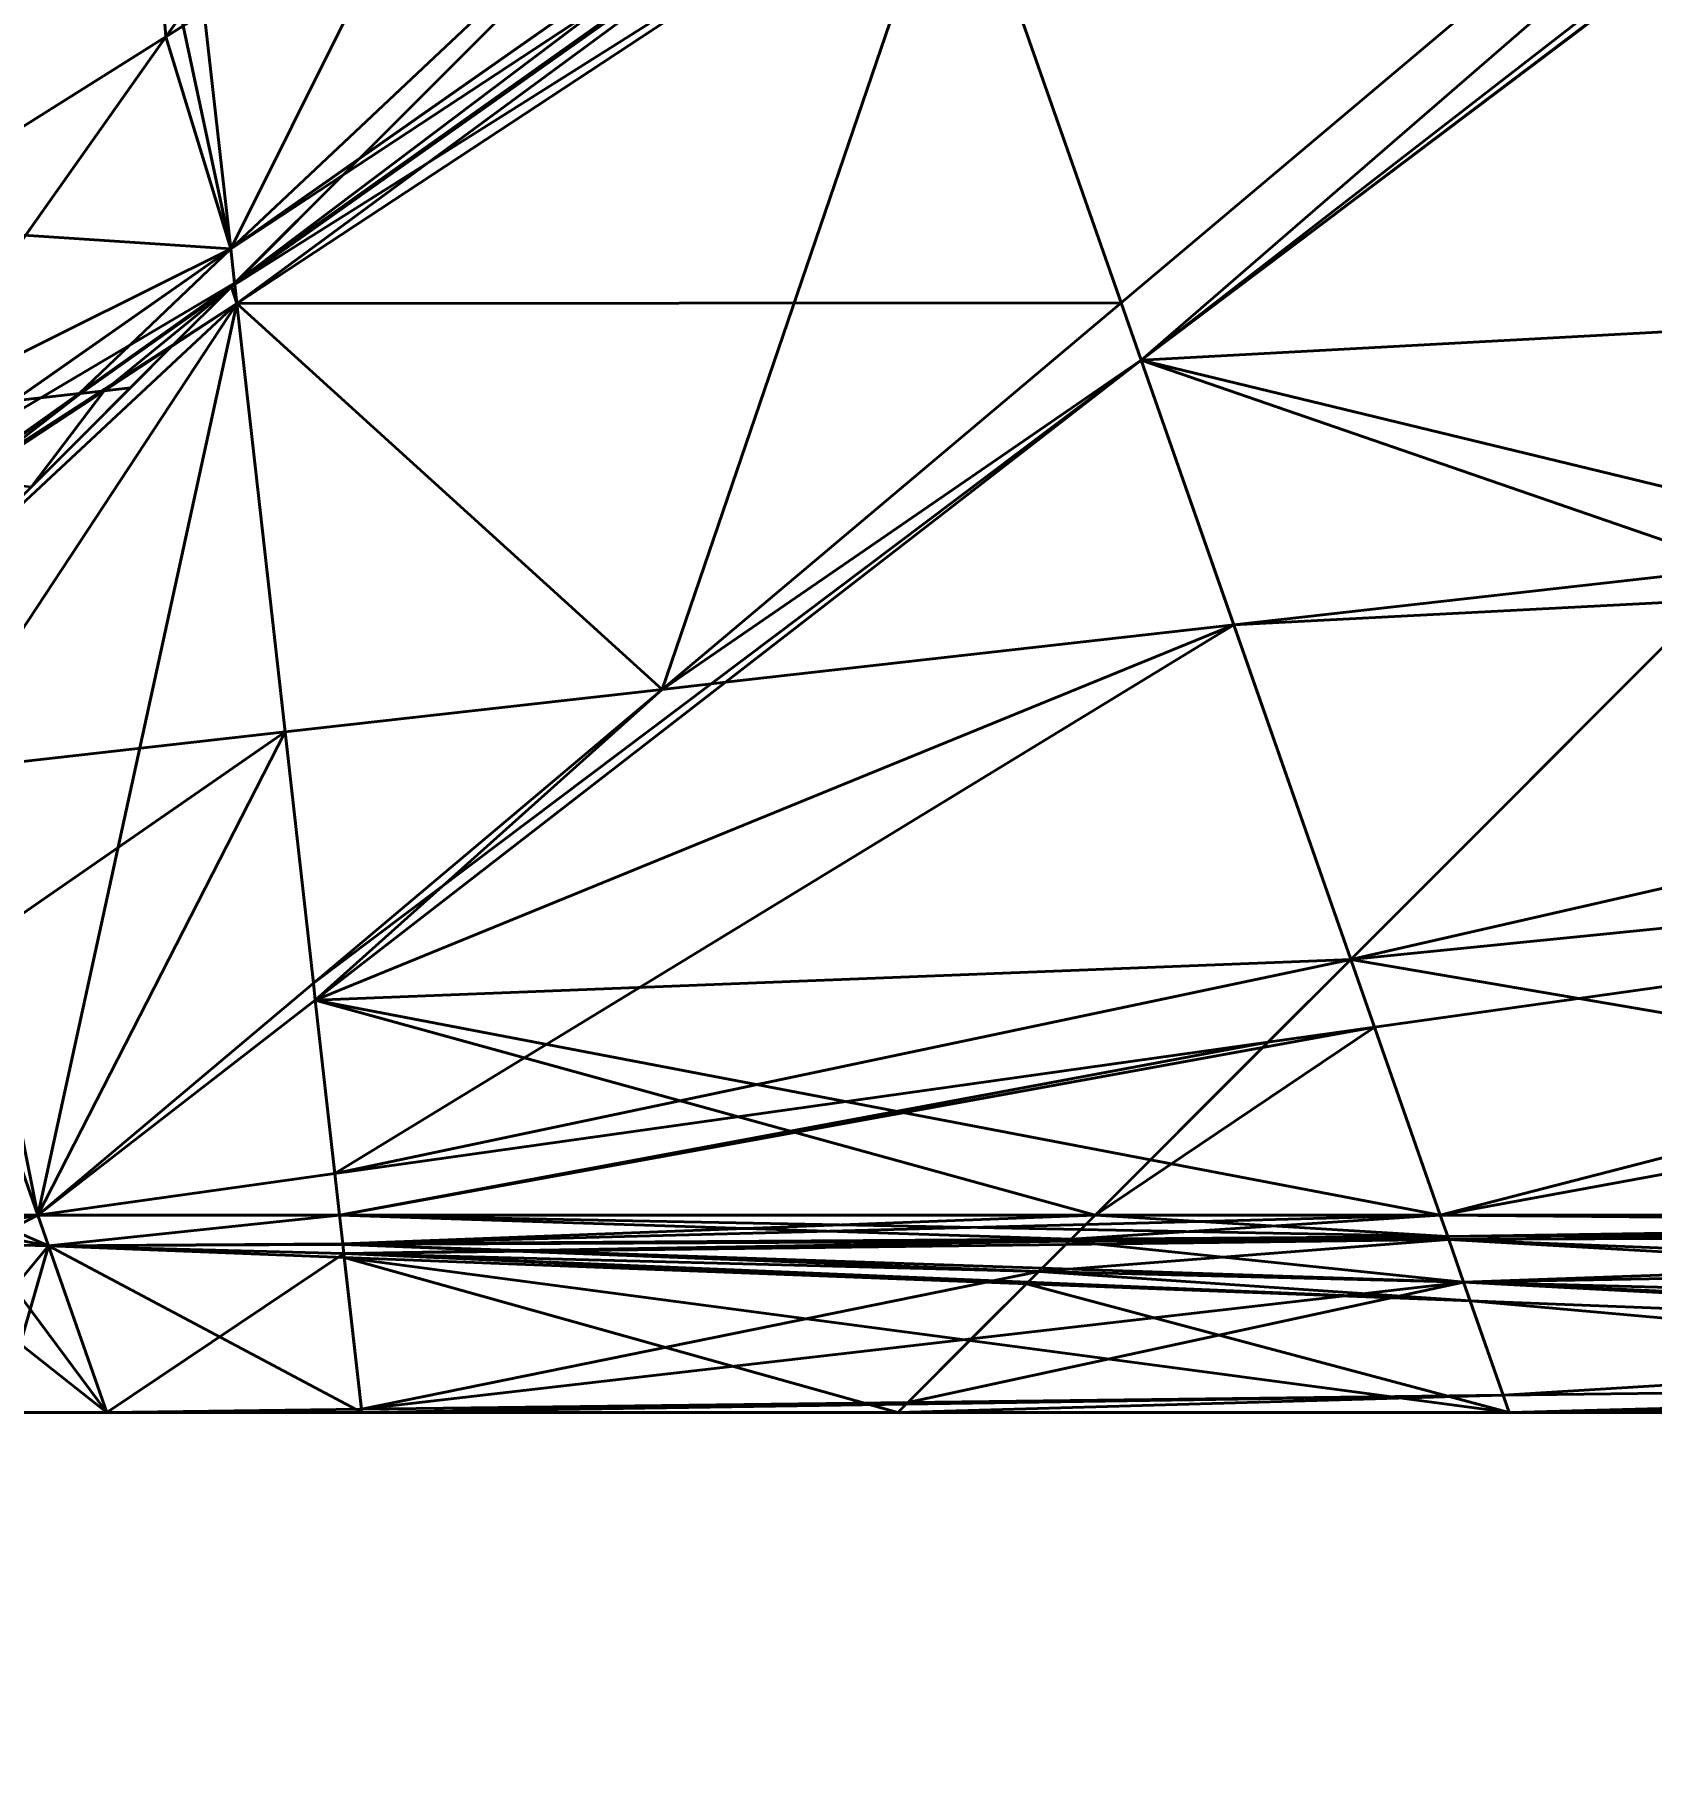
# Model space of a CAD drawing. Header units: millimetres. Extents: x -142 to 149, y -148 to 106.
# Drawn here: x -84 to -34.8, y -95.6 to -43.1 of the extents above; entities that cross this region are included whole.
import ezdxf
from ezdxf.enums import TextEntityAlignment as Align

# ---------------------------------------------------------------- set-up
doc = ezdxf.new("R2010")
doc.units = ezdxf.units.MM
doc.layers.add('M-BASE', color=7, linetype='Continuous', lineweight=35, true_color=0xbdc8d0)
doc.layers.add('M-DIMENSION', color=7, linetype='Continuous', lineweight=15, true_color=0x6fc2b4)
doc.dimstyles.get("Standard").update_dxf_attribs({"dimtxt": 5, "dimasz": 5, "dimexe": 0.18, "dimexo": 0.0625, "dimgap": 1, "dimtad": 0, "dimtih": 1, "dimtoh": 1, "dimzin": 0, "dimdsep": 46, "dimcen": 0.09, "dimadec": 0, "dimazin": 0, "dimtfac": 1, "dimtdec": 4, "dimtofl": 0, "dimtmove": 0, "dimatfit": 3, "dimfxl": 1, "dimtolj": 1, "dimtzin": 0, "dimarcsym": 0})

# ---------------------------------------------------------------- blocks, each defined once
blk = doc.blocks.new('*D1')
at = {"layer": 'M-DIMENSION'}
for p, q in [((-120, -86.5), (-120, -120)), ((120, -86.5), (120, -120)), ((-120, -116), (-115, -114.6)), ((120, -116), (115, -114.6)), ((-120, -116), (120, -116)), ((-120, -116), (-115, -117.4)), ((120, -116), (115, -117.4))]:
    blk.add_line(p, q, dxfattribs=at)
blk.add_text('240', height=5, dxfattribs=at).set_placement((0, -113.5), align=Align.CENTER)

msp = doc.modelspace()

# ---------------------------------------------------------------- linework, layer by layer
at = {"layer": 'M-BASE'}
for points in [[(-79.485, -42.81, 12), (-101.362, 59.776, 12), (-89.121, -48.865, 12)], [(-55.971, -36.848), (45.362, 29.863), (-50.938, -51.232)], [(-50.938, -51.232, 12), (45.362, 29.863, 12), (-55.971, -36.848, 12)], [(-50.327, -52.978), (-50.938, -51.232), (45.362, 29.863)], [(45.362, 29.863, 12), (-50.938, -51.232, 12), (-50.327, -52.978, 12)], [(45.362, 29.863), (49.037, 24.014), (-50.327, -52.978)], [(-50.327, -52.978, 12), (49.037, 24.014, 12), (45.362, 29.863, 12)], [(-50.327, -52.978), (49.037, 24.014), (49.904, 22.634)], [(49.2, 21.929, 12), (49.037, 24.014, 12), (-50.327, -52.978, 12)], [(49.904, 22.634), (-24.3, -51.571), (-50.327, -52.978)], [(-50.327, -52.978, 12), (-30.508, -57.779, 12), (49.2, 21.929, 12)], [(-88.882, -48.714), (-91.173, -30.657), (-82.852, -6.877)], [(-82.852, -6.877), (-87.376, -47.768), (-88.882, -48.714)], [(-80.009, -43.139), (-87.376, -47.768), (-82.852, -6.877)], [(-82.852, -6.877), (-78.937, -41.625), (-80.009, -43.139)], [(-58.083, -30.812), (-78.039, -49.592), (-72.452, -38.391)], [(-58.083, -30.812), (-74.105, -46.834), (-78.039, -49.592)], [(-58.083, -30.812), (-56.736, -34.661), (-74.105, -46.834)], [(-78.849, -42.41, 12), (-78.039, -49.592, 12), (-56.736, -34.661, 12)], [(-56.476, -35.405, 12), (-56.736, -34.661, 12), (-78.039, -49.592, 12)], [(-77.873, -50.602), (-74.105, -46.834), (-56.736, -34.661)], [(-56.736, -34.661), (-56.476, -35.405), (-77.873, -50.602)], [(-78.039, -49.592, 12), (-77.922, -50.637, 12), (-56.476, -35.405, 12)], [(-56.444, -35.495, 12), (-56.476, -35.405, 12), (-77.922, -50.637, 12)], [(-77.922, -50.637, 12), (-77.917, -50.676, 12), (-56.444, -35.495, 12)], [(-77.873, -50.602), (-56.444, -35.495), (-77.917, -50.676)], [(-77.852, -51.253), (-77.917, -50.676), (-56.444, -35.495)], [(-55.971, -36.848, 12), (-56.444, -35.495, 12), (-77.917, -50.676, 12)], [(-77.873, -50.602), (-56.476, -35.405), (-56.444, -35.495)], [(-56.444, -35.495), (-55.971, -36.848), (-77.852, -51.253)], [(-77.917, -50.676, 12), (-77.852, -51.253, 12), (-55.971, -36.848, 12)], [(-64.908, -62.997), (-77.852, -51.253), (-55.971, -36.848)], [(-50.938, -51.232, 12), (-55.971, -36.848, 12), (-77.852, -51.253, 12)], [(-55.971, -36.848), (-50.938, -51.232), (-64.908, -62.997)], [(-72.452, -38.391), (-78.039, -49.592), (-78.849, -42.41)], [(-80.009, -43.139), (-78.937, -41.625), (-78.849, -42.41)], [(-80.009, -43.139), (-78.849, -42.41), (-78.039, -49.592)], [(-79.485, -42.81, 12), (-78.039, -49.592, 12), (-78.849, -42.41, 12)], [(-78.039, -49.592, 12), (-79.485, -42.81, 12), (-89.121, -48.865, 12)], [(-87.376, -47.768), (-80.009, -43.139), (-88.134, -54.614)], [(-78.039, -49.592), (-88.134, -54.614), (-80.009, -43.139)], [(-77.922, -50.637), (-78.039, -49.592), (-74.105, -46.834)], [(-74.105, -46.834), (-77.873, -50.602), (-77.922, -50.637)], [(-89.121, -48.865, 12), (-88.234, -56.737, 12), (-78.039, -49.592, 12)], [(-77.922, -50.637, 12), (-78.039, -49.592, 12), (-88.234, -56.737, 12)], [(-78.039, -49.592), (-84.644, -54.22), (-88.134, -54.614)], [(-82.651, -53.996), (-84.644, -54.22), (-78.039, -49.592)], [(-78.039, -49.592), (-77.922, -50.637), (-82.651, -53.996)], [(-88.234, -56.737, 12), (-88.107, -57.871, 12), (-77.922, -50.637, 12)], [(-77.917, -50.676, 12), (-77.922, -50.637, 12), (-88.107, -57.871, 12)], [(-88.107, -57.871, 12), (-88.106, -57.878, 12), (-77.917, -50.676, 12)], [(-77.852, -51.253, 12), (-77.917, -50.676, 12), (-88.106, -57.878, 12)], [(-82.607, -53.991), (-82.651, -53.996), (-77.922, -50.637)], [(-77.922, -50.637), (-78.017, -50.746), (-82.607, -53.991)], [(-81.889, -53.91), (-82.607, -53.991), (-78.017, -50.746)], [(-78.017, -50.746), (-79.817, -52.546), (-81.889, -53.91)], [(-77.852, -51.253), (-79.817, -52.546), (-78.017, -50.746)], [(-77.922, -50.637), (-77.92, -50.649), (-78.017, -50.746)], [(-77.917, -50.676), (-78.017, -50.746), (-77.92, -50.649)], [(-78.017, -50.746), (-77.917, -50.676), (-77.852, -51.253)], [(-77.92, -50.649), (-77.922, -50.637), (-77.873, -50.602)], [(-77.917, -50.676), (-77.92, -50.649), (-77.873, -50.602)], [(-88.106, -57.878, 12), (-88.093, -57.994, 12), (-77.852, -51.253, 12)], [(-83.911, -79, 12), (-77.852, -51.253, 12), (-88.093, -57.994, 12)], [(-77.852, -51.253), (-87.245, -65.514), (-87.806, -60.536)], [(-87.806, -60.536), (-79.817, -52.546), (-77.852, -51.253)], [(-77.852, -51.253), (-76.383, -64.29), (-87.245, -65.514)], [(-83.911, -79, 12), (-75.522, -71.935, 12), (-77.852, -51.253, 12)], [(-77.852, -51.253, 12), (-75.522, -71.935, 12), (-50.938, -51.232, 12)], [(-64.908, -62.997), (-76.383, -64.29), (-77.852, -51.253)], [(-50.327, -52.978, 12), (-50.938, -51.232, 12), (-75.522, -71.935, 12)], [(-64.908, -62.997), (-50.938, -51.232), (-50.327, -52.978)], [(-50.327, -52.978), (-24.3, -51.571), (-32.021, -59.291)], [(-81.889, -53.91), (-79.817, -52.546), (-81.091, -53.82)], [(-75.522, -71.935, 12), (-75.463, -72.454, 12), (-50.327, -52.978, 12)], [(-43.945, -71.216, 12), (-50.327, -52.978, 12), (-75.463, -72.454, 12)], [(-50.327, -52.978), (-62.977, -62.779), (-64.908, -62.997)], [(-47.507, -61.036), (-62.977, -62.779), (-50.327, -52.978)], [(-32.021, -59.291), (-47.507, -61.036), (-50.327, -52.978)], [(-30.508, -57.779, 12), (-50.327, -52.978, 12), (-43.945, -71.216, 12)], [(-86.289, -56.594), (-86.307, -56.592), (-82.651, -53.996)], [(-84.644, -54.22), (-82.651, -53.996), (-86.307, -56.592)], [(-82.651, -53.996), (-82.607, -53.991), (-86.289, -56.594)], [(-86.013, -56.625), (-86.289, -56.594), (-82.607, -53.991)], [(-84.11, -56.84), (-86.013, -56.625), (-81.889, -53.91)], [(-82.607, -53.991), (-81.889, -53.91), (-86.013, -56.625)], [(-81.889, -53.91), (-81.091, -53.82), (-84.11, -56.84)], [(-88.093, -57.994, 12), (-86.588, -71.351, 12), (-83.911, -79, 12)], [(1.577, -79, 12), (-30.508, -57.779, 12), (-43.945, -71.216, 12)], [(-43.945, -71.216), (-33.01, -60.28), (14.91, -57.782)], [(-43.945, -71.216), (14.91, -57.782), (9.861, -65.817)], [(-33.01, -60.28), (-47.507, -61.036), (-32.021, -59.291)], [(-33.01, -60.28), (-43.945, -71.216), (-47.507, -61.036)], [(-47.507, -61.036), (-74.869, -77.729), (-75.463, -72.454)], [(-75.463, -72.454), (-62.977, -62.779), (-47.507, -61.036)], [(-74.869, -77.729), (-47.507, -61.036), (-43.945, -71.216)], [(-64.908, -62.997), (-62.977, -62.779), (-75.463, -72.454)], [(-75.522, -71.935), (-76.383, -64.29), (-64.908, -62.997)], [(-75.463, -72.454), (-75.522, -71.935), (-64.908, -62.997)], [(-86.588, -71.351), (-87.245, -65.514), (-76.383, -64.29)], [(-76.383, -64.29), (-83.911, -79), (-86.588, -71.351)], [(-76.383, -64.29), (-75.522, -71.935), (-83.911, -79)], [(9.861, -65.817), (-43.223, -73.28), (-43.945, -71.216)], [(-41.222, -79), (-43.223, -73.28), (9.861, -65.817)], [(9.861, -65.817), (7.165, -70.107), (-41.222, -79)], [(7.165, -70.107), (1.577, -79), (-41.222, -79)], [(-86.588, -71.351), (-83.911, -79), (-85.726, -79)], [(-86.588, -71.351, 12), (-85.726, -79, 12), (-83.911, -79, 12)], [(-75.463, -72.454, 12), (-50.043, -77.314, 12), (-43.945, -71.216, 12)], [(-43.945, -71.216), (-46.465, -73.735), (-74.869, -77.729)], [(-50.043, -77.314, 12), (-41.222, -79, 12), (-43.945, -71.216, 12)], [(-43.945, -71.216), (-43.223, -73.28), (-46.465, -73.735)], [(-43.945, -71.216, 12), (-41.222, -79, 12), (1.577, -79, 12)], [(-75.463, -72.454), (-83.911, -79), (-75.522, -71.935)], [(-75.522, -71.935, 12), (-83.911, -79, 12), (-75.463, -72.454, 12)], [(-74.869, -77.729), (-83.911, -79), (-75.463, -72.454)], [(-75.463, -72.454, 12), (-83.911, -79, 12), (-74.726, -79, 12)], [(-51.729, -79, 12), (-50.043, -77.314, 12), (-75.463, -72.454, 12)], [(-75.463, -72.454, 12), (-74.726, -79, 12), (-51.729, -79, 12)], [(-51.729, -79), (-46.627, -73.898), (-43.223, -73.28)], [(-43.223, -73.28), (-41.222, -79), (-51.729, -79)], [(-46.627, -73.898), (-46.465, -73.735), (-43.223, -73.28)], [(-74.726, -79), (-74.869, -77.729), (-46.465, -73.735)], [(-46.465, -73.735), (-46.627, -73.898), (-74.726, -79)], [(-46.627, -73.898), (-51.729, -79), (-74.726, -79)], [(-50.043, -77.314, 12), (-51.729, -79, 12), (-41.222, -79, 12)], [(-74.869, -77.729), (-74.726, -79), (-83.911, -79)], [(-85.689, -79.323), (-85.726, -79), (-83.911, -79)], [(-85.726, -79, 12), (-85.665, -79.536, 12), (-83.584, -79.934, 12)], [(-83.584, -79.934, 12), (-83.911, -79, 12), (-85.726, -79, 12)], [(-85.626, -79.881), (-85.689, -79.323), (-83.911, -79)], [(-83.911, -79), (-83.584, -79.934), (-85.626, -79.881)], [(-83.584, -79.934), (-83.911, -79), (-74.726, -79)], [(-74.726, -79, 12), (-83.911, -79, 12), (-83.584, -79.934, 12)], [(-74.726, -79), (-74.627, -79.874), (-83.584, -79.934)], [(-83.584, -79.934, 12), (-74.627, -79.874, 12), (-74.726, -79, 12)], [(-74.627, -79.874), (-74.726, -79), (-51.729, -79)], [(-52.456, -79.727, 12), (-52.165, -79.435, 12), (-74.726, -79, 12)], [(-74.726, -79, 12), (-74.627, -79.874, 12), (-52.456, -79.727, 12)], [(-52.165, -79.435, 12), (-51.729, -79, 12), (-74.726, -79, 12)], [(-51.729, -79), (-52.012, -79.282), (-74.627, -79.874)], [(-52.456, -79.727), (-52.012, -79.282), (-41.222, -79)], [(-41.222, -79), (-40.994, -79.651), (-52.456, -79.727)], [(-51.729, -79, 12), (-52.165, -79.435, 12), (-40.994, -79.651, 12)], [(-52.012, -79.282), (-51.729, -79), (-41.222, -79)], [(-40.994, -79.651, 12), (-41.222, -79, 12), (-51.729, -79, 12)], [(-40.994, -79.651), (-41.222, -79), (1.577, -79)], [(-41.222, -79, 12), (-40.994, -79.651, 12), (1.345, -79.37, 12)], [(1.345, -79.37, 12), (1.577, -79, 12), (-41.222, -79, 12)], [(1.577, -79), (1.345, -79.37), (-40.994, -79.651)], [(-85.665, -79.536, 12), (-85.626, -79.881, 12), (-83.584, -79.934, 12)], [(-52.012, -79.282), (-52.456, -79.727), (-74.627, -79.874)], [(-74.625, -79.893), (-74.627, -79.874), (-52.456, -79.727)], [(-52.514, -79.785, 12), (-52.456, -79.727, 12), (-74.627, -79.874, 12)], [(-52.521, -79.791, 12), (-52.514, -79.785, 12), (-74.627, -79.874, 12)], [(-52.456, -79.727), (-52.463, -79.733), (-74.625, -79.893)], [(-52.463, -79.733), (-52.521, -79.791), (-74.625, -79.893)], [(-53.436, -80.707), (-52.615, -79.886), (-40.963, -79.738)], [(-40.963, -79.738), (-40.508, -81.038), (-53.436, -80.707)], [(-52.615, -79.886), (-52.521, -79.791), (-40.963, -79.738)], [(-52.521, -79.791), (-52.463, -79.733), (-40.994, -79.651)], [(-40.994, -79.651), (-40.963, -79.738), (-52.521, -79.791)], [(-52.514, -79.785, 12), (-52.521, -79.791, 12), (-40.963, -79.738, 12)], [(-40.508, -81.038, 12), (-40.963, -79.738, 12), (-52.521, -79.791, 12)], [(-52.456, -79.727, 12), (-52.514, -79.785, 12), (-40.963, -79.738, 12)], [(-52.463, -79.733), (-52.456, -79.727), (-40.994, -79.651)], [(-52.165, -79.435, 12), (-52.456, -79.727, 12), (-40.994, -79.651, 12)], [(-40.963, -79.738, 12), (-40.994, -79.651, 12), (-52.456, -79.727, 12)], [(-40.963, -79.738), (-40.994, -79.651), (1.345, -79.37)], [(1.345, -79.37, 12), (-40.994, -79.651, 12), (-40.963, -79.738, 12)], [(1.345, -79.37), (1.314, -79.42), (-40.963, -79.738)], [(-40.963, -79.738, 12), (1.314, -79.42, 12), (1.345, -79.37, 12)], [(1.314, -79.42), (1.235, -79.545), (-40.963, -79.738)], [(1.314, -79.42, 12), (-40.963, -79.738, 12), (1.235, -79.545, 12)], [(-40.508, -81.038), (-40.963, -79.738), (1.235, -79.545)], [(0.087, -81.371, 12), (1.235, -79.545, 12), (-40.963, -79.738, 12)], [(-0.35, -82.068, 12), (0.087, -81.371, 12), (-40.963, -79.738, 12)], [(-40.963, -79.738, 12), (-40.508, -81.038, 12), (-0.35, -82.068, 12)], [(1.235, -79.545), (0.763, -80.296), (-40.508, -81.038)], [(-85.378, -82.091), (-85.626, -79.881), (-83.584, -79.934)], [(-85.626, -79.881, 12), (-85.366, -82.192, 12), (-81.812, -85, 12)], [(-81.812, -85, 12), (-83.584, -79.934, 12), (-85.626, -79.881, 12)], [(-85.05, -85), (-85.378, -82.091), (-83.584, -79.934)], [(-83.584, -79.934), (-81.812, -85), (-85.05, -85)], [(-74.627, -79.874), (-74.625, -79.893), (-83.584, -79.934)], [(-74.627, -79.874, 12), (-83.584, -79.934, 12), (-74.625, -79.893, 12)], [(-74.625, -79.893), (-74.595, -80.164), (-83.584, -79.934)], [(-74.625, -79.893, 12), (-83.584, -79.934, 12), (-74.595, -80.164, 12)], [(-81.812, -85), (-83.584, -79.934), (-74.595, -80.164)], [(-74.581, -80.282, 12), (-74.595, -80.164, 12), (-83.584, -79.934, 12)], [(-74.05, -85, 12), (-74.581, -80.282, 12), (-83.584, -79.934, 12)], [(-83.584, -79.934, 12), (-81.812, -85, 12), (-74.05, -85, 12)], [(-74.595, -80.164), (-74.061, -84.904), (-81.812, -85)], [(-74.627, -79.874, 12), (-74.625, -79.893, 12), (-52.521, -79.791, 12)], [(-74.595, -80.164), (-74.625, -79.893), (-52.521, -79.791)], [(-53.337, -80.607, 12), (-52.521, -79.791, 12), (-74.625, -79.893, 12)], [(-53.436, -80.707, 12), (-53.337, -80.607, 12), (-74.625, -79.893, 12)], [(-74.625, -79.893, 12), (-74.595, -80.164, 12), (-53.436, -80.707, 12)], [(-52.521, -79.791), (-52.615, -79.886), (-74.595, -80.164)], [(-52.615, -79.886), (-53.436, -80.707), (-74.595, -80.164)], [(-74.061, -84.904), (-74.595, -80.164), (-53.436, -80.707)], [(-53.813, -81.084, 12), (-53.769, -81.04, 12), (-74.595, -80.164, 12)], [(-74.595, -80.164, 12), (-74.581, -80.282, 12), (-53.813, -81.084, 12)], [(-53.769, -81.04, 12), (-53.436, -80.707, 12), (-74.595, -80.164, 12)], [(-55.544, -82.815, 12), (-53.813, -81.084, 12), (-74.581, -80.282, 12)], [(-57.729, -85, 12), (-55.544, -82.815, 12), (-74.581, -80.282, 12)], [(-74.581, -80.282, 12), (-74.05, -85, 12), (-57.729, -85, 12)], [(-52.521, -79.791, 12), (-53.337, -80.607, 12), (-40.508, -81.038, 12)], [(0.763, -80.296), (-0.35, -82.068), (-40.508, -81.038)], [(-53.436, -80.707), (-55.494, -82.765), (-74.061, -84.904)], [(-55.494, -82.765), (-53.436, -80.707), (-40.508, -81.038)], [(-53.436, -80.707, 12), (-53.769, -81.04, 12), (-40.31, -81.606, 12)], [(-53.337, -80.607, 12), (-53.436, -80.707, 12), (-40.508, -81.038, 12)], [(-40.31, -81.606, 12), (-40.508, -81.038, 12), (-53.436, -80.707, 12)], [(-57.427, -84.697), (-55.494, -82.765), (-40.508, -81.038)], [(-40.508, -81.038), (-39.307, -84.473), (-57.427, -84.697)], [(-53.813, -81.084, 12), (-55.544, -82.815, 12), (-39.122, -85, 12)], [(-53.769, -81.04, 12), (-53.813, -81.084, 12), (-40.31, -81.606, 12)], [(-39.122, -85, 12), (-40.31, -81.606, 12), (-53.813, -81.084, 12)], [(-39.307, -84.473), (-40.508, -81.038), (-0.35, -82.068)], [(-1.014, -83.124, 12), (-0.825, -82.824, 12), (-40.508, -81.038, 12)], [(-40.508, -81.038, 12), (-40.31, -81.606, 12), (-1.014, -83.124, 12)], [(-0.825, -82.824, 12), (-0.35, -82.068, 12), (-40.508, -81.038, 12)], [(-2.193, -85, 12), (-1.014, -83.124, 12), (-40.31, -81.606, 12)], [(-40.31, -81.606, 12), (-39.122, -85, 12), (-2.193, -85, 12)], [(-85.366, -82.192, 12), (-85.05, -85, 12), (-81.812, -85, 12)], [(-0.35, -82.068), (-1.567, -84.004), (-39.307, -84.473)], [(-55.494, -82.765), (-57.427, -84.697), (-74.061, -84.904)], [(-55.544, -82.815, 12), (-57.729, -85, 12), (-39.122, -85, 12)], [(-57.729, -85), (-57.478, -84.748), (-39.307, -84.473)], [(-39.307, -84.473), (-39.122, -85), (-57.729, -85)], [(-57.478, -84.748), (-57.427, -84.697), (-39.307, -84.473)], [(-39.122, -85), (-39.307, -84.473), (-1.567, -84.004)], [(-1.567, -84.004), (-1.762, -84.315), (-39.122, -85)], [(-1.762, -84.315), (-2.193, -85), (-39.122, -85)], [(-85.05, -85, 10.476), (-85.05, -85, 5.747), (-81.812, -85)], [(-81.812, -85), (-81.812, -85, 10.306), (-85.05, -85, 10.476)], [(-85.05, -85, 5.747), (-85.05, -85), (-81.812, -85)], [(-85.05, -85, 11.223), (-85.05, -85, 10.476), (-81.812, -85, 10.306)], [(-85.05, -85, 12), (-85.05, -85, 11.223), (-81.812, -85, 10.306)], [(-81.812, -85, 10.306), (-81.812, -85, 12), (-85.05, -85, 12)], [(-74.061, -84.904), (-74.05, -85), (-81.812, -85)], [(-74.05, -85, 9.687), (-74.05, -85, 9.897), (-81.812, -85, 10.306)], [(-74.05, -85), (-74.05, -85, 9.687), (-81.812, -85, 10.306)], [(-81.812, -85, 10.306), (-81.812, -85), (-74.05, -85)], [(-74.05, -85, 11.49), (-74.05, -85, 11.524), (-81.812, -85, 12)], [(-74.05, -85, 9.897), (-74.05, -85, 11.49), (-81.812, -85, 12)], [(-81.812, -85, 12), (-81.812, -85, 10.306), (-74.05, -85, 9.897)], [(-74.05, -85, 12), (-81.812, -85, 12), (-74.05, -85, 11.524)], [(-74.05, -85), (-74.061, -84.904), (-57.427, -84.697)], [(-57.427, -84.697), (-57.478, -84.748), (-74.05, -85)], [(-57.478, -84.748), (-57.729, -85), (-74.05, -85)], [(-57.729, -85, 8.387), (-57.729, -85, 8.499), (-74.05, -85, 9.897)], [(-74.05, -85, 9.897), (-74.05, -85, 9.687), (-57.729, -85, 8.387)], [(-57.729, -85, 8.499), (-57.729, -85, 9.038), (-74.05, -85, 9.897)], [(-57.729, -85, 5.161), (-57.729, -85, 8.387), (-74.05, -85, 9.687)], [(-57.729, -85), (-57.729, -85, 5.161), (-74.05, -85, 9.687)], [(-74.05, -85, 9.687), (-74.05, -85), (-57.729, -85)], [(-57.729, -85, 10.417), (-57.729, -85, 10.435), (-74.05, -85, 11.524)], [(-74.05, -85, 11.524), (-74.05, -85, 11.49), (-57.729, -85, 10.417)], [(-57.729, -85, 10.435), (-57.729, -85, 10.524), (-74.05, -85, 11.524)], [(-57.729, -85, 9.887), (-57.729, -85, 10.417), (-74.05, -85, 11.49)], [(-57.729, -85, 9.038), (-57.729, -85, 9.887), (-74.05, -85, 11.49)], [(-74.05, -85, 11.49), (-74.05, -85, 9.897), (-57.729, -85, 9.038)], [(-57.729, -85, 10.778), (-57.729, -85, 12), (-74.05, -85, 12)], [(-57.729, -85, 10.524), (-57.729, -85, 10.778), (-74.05, -85, 12)], [(-74.05, -85, 12), (-74.05, -85, 11.524), (-57.729, -85, 10.524)], [(-57.729, -85, 8.499), (-57.729, -85, 8.387), (-39.122, -85, 6.904)], [(-57.729, -85, 9.038), (-57.729, -85, 8.499), (-39.122, -85, 6.904)], [(-39.122, -85, 6.904), (-39.122, -85, 8.059), (-57.729, -85, 9.038)], [(-57.729, -85, 8.387), (-57.729, -85, 5.161), (-39.122, -85)], [(-39.122, -85), (-39.122, -85, 6.904), (-57.729, -85, 8.387)], [(-57.729, -85, 5.161), (-57.729, -85), (-39.122, -85)], [(-57.729, -85, 10.435), (-57.729, -85, 10.417), (-39.122, -85, 9.194)], [(-57.729, -85, 10.524), (-57.729, -85, 10.435), (-39.122, -85, 9.194)], [(-39.122, -85, 9.194), (-39.122, -85, 9.384), (-57.729, -85, 10.524)], [(-57.729, -85, 10.417), (-57.729, -85, 9.887), (-39.122, -85, 8.059)], [(-39.122, -85, 8.059), (-39.122, -85, 9.194), (-57.729, -85, 10.417)], [(-57.729, -85, 9.887), (-57.729, -85, 9.038), (-39.122, -85, 8.059)], [(-57.729, -85, 12), (-57.729, -85, 10.778), (-39.122, -85, 9.384)], [(-39.122, -85, 9.384), (-39.122, -85, 12), (-57.729, -85, 12)], [(-57.729, -85, 10.778), (-57.729, -85, 10.524), (-39.122, -85, 9.384)], [(-2.193, -85, 3.962), (-2.193, -85, 4.625), (-39.122, -85, 8.059)], [(-39.122, -85, 8.059), (-39.122, -85, 6.904), (-2.193, -85, 3.962)], [(-2.193, -85, 4.625), (-2.193, -85, 6.115), (-39.122, -85, 8.059)], [(-2.193, -85), (-2.193, -85, 3.962), (-39.122, -85, 6.904)], [(-39.122, -85, 6.904), (-39.122, -85), (-2.193, -85)], [(-2.193, -85, 6.767), (-2.193, -85, 6.876), (-39.122, -85, 9.384)], [(-39.122, -85, 9.384), (-39.122, -85, 9.194), (-2.193, -85, 6.767)], [(-2.193, -85, 6.876), (-2.193, -85, 7.121), (-39.122, -85, 9.384)], [(-2.193, -85, 6.115), (-2.193, -85, 6.767), (-39.122, -85, 9.194)], [(-39.122, -85, 9.194), (-39.122, -85, 8.059), (-2.193, -85, 6.115)], [(-2.193, -85, 8.622), (-2.193, -85, 12), (-39.122, -85, 12)], [(-2.193, -85, 7.121), (-2.193, -85, 8.622), (-39.122, -85, 12)], [(-39.122, -85, 12), (-39.122, -85, 9.384), (-2.193, -85, 7.121)]]:
    msp.add_3dface(points, dxfattribs=at)

# ---------------------------------------------------------------- dimensions: what is measured, and where the dimension line sits
at = {"layer": 'M-DIMENSION'}
dim = msp.add_aligned_dim(p1=(-120, -85), p2=(120, -85), distance=-31, dimstyle='STANDARD', dxfattribs=at)
dim.commit()
dim.dimension.update_dxf_attribs({"geometry": '*D1', "text_midpoint": (0, -113.5)})

doc.saveas('drawing.dxf')
